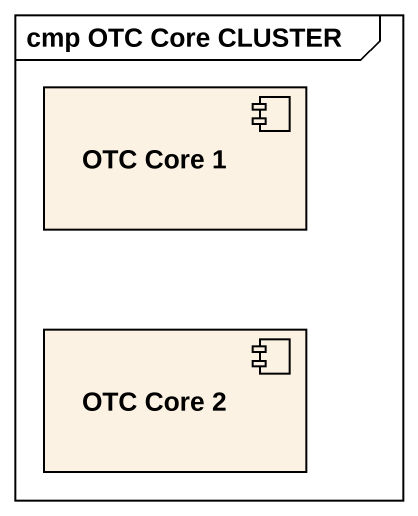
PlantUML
@startuml
mainframe cmp OTC Core CLUSTER
component "OTC Core 1" as OTC_Core_1
component "OTC Core 2" as OTC_Core_2
@enduml
